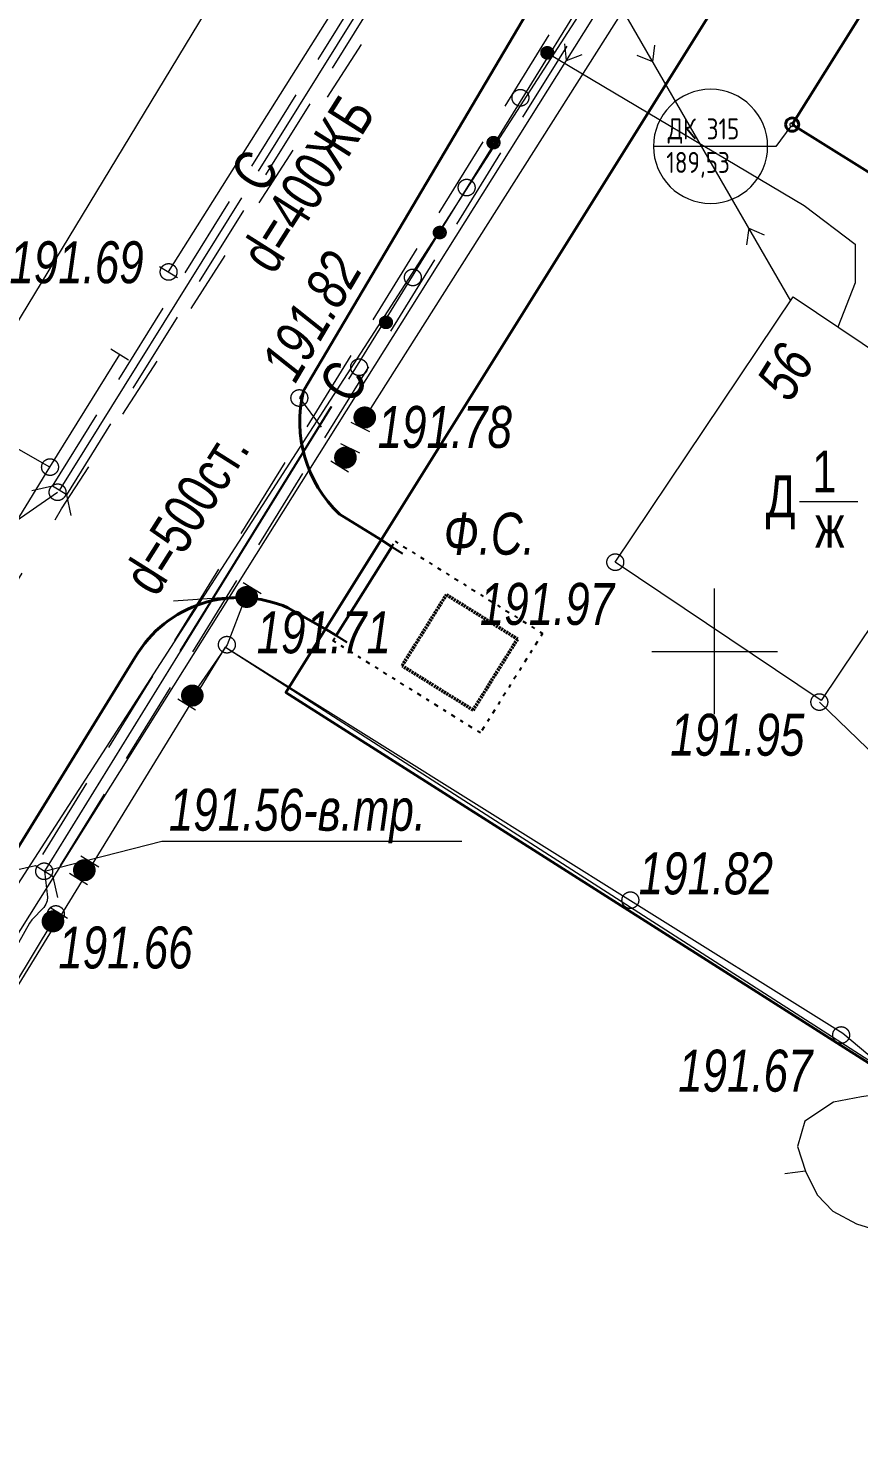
# Model space of a CAD drawing. Header units: millimetres. Extents: x -38151500 to -37084347, y -20520149 to -20417590.
# Drawn here: x -38116381 to -38096558, y -20518777 to -20485120 of the extents above; entities that cross this region are included whole.
import ezdxf
from ezdxf.xclip import XClip

# ---------------------------------------------------------------- set-up
doc = ezdxf.new("R2010")
doc.units = ezdxf.units.MM
doc.header["$MEASUREMENT"] = 0
doc.header["$XCLIPFRAME"] = 0
for name, pattern in [('Wipeout_Contour', [1000, 0, -1000]), ('ГОСТ 2.303 4', [70, 50, -20, 0, 0]), ('ГОСТ 2.303 6', [480, 80, -150, 100, -150]), ('Новофедоровское_снт 28_07$0$l049', [3000, 2000, -1000]), ('Новофедоровское_снт 28_07$0$l189_2', [3000, 1500, -1500])]:
    doc.linetypes.add(name, pattern=pattern)
for name, color, linetype in [('!!! ПОДОСНОВА', 7, 'Continuous'), ('Дренаж', 7, 'Continuous'), ('Дренаж выноски', 7, 'Continuous')]:
    doc.layers.add(name, color=color, linetype=linetype)
for name, color, linetype, lineweight in [('Дренаж выноски_Ном._пера__21', 20, 'Continuous', 15), ('Дренаж_Ном._пера__20', 20, 'Continuous', 40), ('Новый_0-Жирная_Ном._пера__7', 7, 'Continuous', 25), ('Новый_0_Ном._пера__7', 7, 'Continuous', 25), ('Новый_ГП_БК_15.30_Ном._пера__206', 206, 'Continuous', 25), ('Новый_ГП_Граница участка_Ном._пера__1', 1, 'Continuous', 40), ('Новый_ГП_Дороги_проезды_Ном._пера__251', 250, 'Continuous', 40), ('Новый_ГП_Здание сооружение_Ном._пера__22', 22, 'Continuous', 50), ('Чертеж_1_Новофедоровское_снт 28_07$0$tp_Здания_Ном._пера__253', 252, 'Continuous', 18), ('Чертеж_1_Новофедоровское_снт 28_07$0$tp_отметки_новые_Ном._пера__253', 252, 'Continuous', 18), ('Чертеж_1_Новофедоровское_снт 28_07$0$tp_растительность_Ном._пера__253', 252, 'Continuous', 18), ('Чертеж_1_Новофедоровское_снт 28_07$0$tp_трубы под дорогой_Ном._пера__253', 252, 'Continuous', 18), ('Чертеж_1_Новофедоровское_снт 28_07$0$U_ТЕКСТ_БЕЛЫЙ_Ном._пера__253', 252, 'Continuous', 18), ('Чертеж_1_Новый_ГП_Топография_Ном._пера__253', 252, 'Continuous', 18), ('Чертеж_1_Новый_Новофедоровское_снт 28_07$0$SETKA_Ном._пера__253', 252, 'Continuous', 18), ('Чертеж_1_Новый_Новофедоровское_снт 28_07$0$tp_Дороги_Ном._пера__253', 252, 'Continuous', 18), ('Чертеж_1_Новый_Новофедоровское_снт 28_07$0$tp_Здания_Ном._пера__253', 252, 'Continuous', 18), ('Чертеж_1_Новый_Новофедоровское_снт 28_07$0$tp_канавы_Ном._пера__253', 252, 'Continuous', 18), ('Чертеж_1_Новый_Новофедоровское_снт 28_07$0$tp_Контур растит_Ном._пера__253', 252, 'Continuous', 18), ('Чертеж_1_Новый_Новофедоровское_снт 28_07$0$tp_ЛЭП нн_Ном._пера__253', 252, 'Continuous', 18), ('Чертеж_1_Новый_Новофедоровское_снт 28_07$0$tp_Ограждения ДЕР_Ном._пера__253', 252, 'Continuous', 18), ('Чертеж_1_Новый_Новофедоровское_снт 28_07$0$tp_Ограждения мет_Ном._пера__253', 252, 'Continuous', 18), ('Чертеж_1_Новый_Новофедоровское_снт 28_07$0$tp_Ограждения рабица_Ном._пера__253', 252, 'Continuous', 18), ('Чертеж_1_Новый_Новофедоровское_снт 28_07$0$tp_Ограждения_Ном._пера__253', 252, 'Continuous', 18), ('Чертеж_1_Новый_Новофедоровское_снт 28_07$0$tp_Ограждения_Ном._пера__7', 7, 'Continuous', 18), ('Чертеж_1_Новый_Новофедоровское_снт 28_07$0$tp_отметки_новые_Ном._пера__253', 252, 'Continuous', 18), ('Чертеж_1_Новый_Новофедоровское_снт 28_07$0$tp_отметки_новые_Ном._пера__7', 7, 'Continuous', 18), ('Чертеж_1_Новый_Новофедоровское_снт 28_07$0$tp_растительность полоса кустов_Ном._пера__253', 252, 'Continuous', 18), ('Чертеж_1_Новый_Новофедоровское_снт 28_07$0$tp_рельеф_Ном._пера__253', 252, 'Continuous', 18), ('Чертеж_1_Новый_Новофедоровское_снт 28_07$0$tp_трубы под дорогой_Ном._пера__253', 252, 'Continuous', 18), ('Чертеж_1_Новый_Новофедоровское_снт 28_07$0$U_Водосток_Ном._пера__253', 252, 'Continuous', 18), ('Чертеж_1_Новый_Новофедоровское_снт 28_07$0$U_Газопровод_Ном._пера__253', 252, 'Continuous', 18)]:
    doc.layers.add(name, color=color, linetype=linetype, lineweight=lineweight)
doc.styles.add('СГЕНЕРИР_СТИЛЬ_1', font='arial.ttf', dxfattribs={"width": 0.75})
doc.styles.add('СГЕНЕРИР_СТИЛЬ_3', font='arial.ttf', dxfattribs={"width": 0.749999})
doc.styles.add('СГЕНЕРИР_СТИЛЬ_6', font='')
doc.styles.get('СГЕНЕРИР_СТИЛЬ_6').set_extended_font_data('GOST_type_A')
doc.linetypes.add('МЕЖА', pattern='A,0,[6,генпплан 2025_06_18 dima вариант 21.Shx,S=39.68254,R=0,X=0,Y=0],-5480,0', length=5480)
doc.linetypes.add('Новофедоровское_снт 28_07$0$l474_2o', pattern='A,0,[3,генпплан 2025_06_18 dima вариант 21.Shx,S=31.746032,R=0,X=0,Y=0],-5000,0', length=5000)
doc.linetypes.add('Новофедоровское_снт 28_07$0$lm334', pattern='A,0,[4,генпплан 2025_06_18 dima вариант 21.Shx,S=79.365079,R=0,X=0,Y=0],-11000,0', length=11000)
doc.linetypes.add('Новофедоровское_снт 28_07$0$З ДЕРЕВ', pattern='A,0,[2,генпплан 2025_06_18 dima вариант 21.Shx,S=19.84127,R=0,X=0,Y=0.2],-2500,0', length=2500)
doc.linetypes.add('Новофедоровское_снт 28_07$0$ЗАБОР_СЕТКА', pattern='A,0,[1,генпплан 2025_06_18 dima вариант 21.Shx,S=39.68254,R=0,X=0,Y=0],-5000,0', length=5000)
doc.linetypes.add('Новофедоровское_снт 28_07$0$МЕЖА', pattern='A,0,[5,генпплан 2025_06_18 dima вариант 21.Shx,S=46.746032,R=0,X=0,Y=0],-6500,0', length=6500)

# ---------------------------------------------------------------- blocks, each defined once
blk = doc.blocks.new('Чертеж_1_1')
at = {"layer": 'Чертеж_1_Новый_ГП_Топография_Ном._пера__253', "color": 252, "linetype": 'Новофедоровское_снт 28_07$0$МЕЖА', "lineweight": 18, "flags": 128}
for points in [[(-38122200, -20517064), (-38122160, -20517000), (-38111673, -20499900), (-38085503, -20516708), (-38073942, -20500671), (-38064026, -20487867), (-38065780, -20480650), (-38067785, -20473503), (-38073278, -20475465), (-38076133, -20474628), (-38090404, -20465849), (-38080455, -20449640), (-38088064, -20444942), (-38129095, -20512686)], [(-38091230, -20466500), (-38071830, -20478480), (-38069360, -20474480), (-38064920, -20486530), (-38074650, -20500140), (-38073790, -20500700), (-38085150, -20516190), (-38085480, -20516730), (-38085750, -20516560), (-38110230, -20500980), (-38099550, -20483870), (-38101260, -20482750)]]:
    blk.add_lwpolyline(points, close=True, dxfattribs=at)
at = {"layer": 'Чертеж_1_Новый_Новофедоровское_снт 28_07$0$SETKA_Ном._пера__253', "color": 252, "linetype": 'Continuous', "lineweight": 18, "flags": 128}
for points in [[(-38100000, -20501500), (-38100000, -20498500)], [(-38101500, -20500000), (-38098500, -20500000)]]:
    blk.add_lwpolyline(points, dxfattribs=at)
at = {"layer": 'Чертеж_1_Новый_Новофедоровское_снт 28_07$0$tp_Дороги_Ном._пера__253', "color": 252, "linetype": 'Новофедоровское_снт 28_07$0$l189_2', "lineweight": 18, "flags": 128}
for points in [[(-38092830, -20468926), (-38093698, -20469057), (-38094327, -20469610), (-38103091, -20482398), (-38109908, -20493946), (-38108976, -20495191)], [(-38128209, -20517359), (-38127441, -20515878), (-38115583, -20496600), (-38102079, -20475671), (-38102851, -20474585)], [(-38111415, -20498698), (-38113009, -20498807), (-38123681, -20516154), (-38125446, -20518777)]]:
    blk.add_lwpolyline(points, dxfattribs=at)
at = {"layer": 'Чертеж_1_Новый_Новофедоровское_снт 28_07$0$tp_Здания_Ном._пера__253', "color": 252, "linetype": 'Continuous', "lineweight": 18, "flags": 128}
blk.add_lwpolyline([(-38097457, -20501169), (-38102374, -20497871), (-38098127, -20491538), (-38093210, -20494836)], close=True, dxfattribs=at)
blk.add_lwpolyline([(-38097976, -20496417), (-38096579, -20496417)], dxfattribs=at)
at = {"layer": 'Чертеж_1_Новый_Новофедоровское_снт 28_07$0$tp_канавы_Ном._пера__253', "color": 252, "linetype": 'Continuous', "lineweight": 18, "flags": 128}
blk.add_lwpolyline([(-38115996, -20505250), (-38115923, -20505865), (-38115928, -20505955), (-38115960, -20506037), (-38116012, -20506115), (-38116077, -20506190), (-38116224, -20506336), (-38116292, -20506412), (-38116347, -20506491), (-38116761, -20507228), (-38117439, -20508392), (-38118135, -20509548), (-38119561, -20511843), (-38120987, -20514136), (-38121684, -20515288), (-38122361, -20516447), (-38122374, -20516484), (-38122376, -20516524), (-38122352, -20516603), (-38122296, -20516683), (-38122223, -20516741), (-38120362, -20517727)], dxfattribs=at)
at = {"layer": 'Чертеж_1_Новый_Новофедоровское_снт 28_07$0$tp_Контур растит_Ном._пера__253', "color": 252, "linetype": 'Continuous', "lineweight": 18, "flags": 128}
for points in [[(-38103992, -20485708), (-38097861, -20489355), (-38096643, -20490273), (-38096645, -20491197), (-38097058, -20492255)], [(-38097499, -20501211), (-38093844, -20504739)]]:
    blk.add_lwpolyline(points, dxfattribs=at)
at = {"layer": 'Чертеж_1_Новый_Новофедоровское_снт 28_07$0$tp_ЛЭП нн_Ном._пера__253', "color": 252, "linetype": 'Continuous', "lineweight": 18, "flags": 128}
for points in [[(-38124200, -20518699), (-38123089, -20517036), (-38102475, -20484194), (-38077438, -20444066), (-38076229, -20442473)], [(-38102475, -20484194), (-38098186, -20491627)], [(-38103538, -20485888), (-38103573, -20485490)], [(-38101475, -20485926), (-38101426, -20485529)], [(-38103538, -20485888), (-38103164, -20485746)], [(-38101475, -20485926), (-38101844, -20485771)], [(-38099185, -20489895), (-38099235, -20490291)], [(-38099185, -20489895), (-38098817, -20490050)]]:
    blk.add_lwpolyline(points, dxfattribs=at)
at = {"layer": 'Чертеж_1_Новый_Новофедоровское_снт 28_07$0$tp_Ограждения ДЕР_Ном._пера__253', "color": 252, "linetype": 'Новофедоровское_снт 28_07$0$З ДЕРЕВ', "lineweight": 18, "flags": 128}
for points in [[(-38113033, -20490939), (-38106125, -20479973)], [(-38124761, -20510128), (-38115865, -20495599), (-38114197, -20492908)], [(-38111208, -20498742), (-38111635, -20499845), (-38112465, -20501054)]]:
    blk.add_lwpolyline(points, dxfattribs=at)
at = {"layer": 'Чертеж_1_Новый_Новофедоровское_снт 28_07$0$tp_Ограждения мет_Ном._пера__253', "color": 252, "linetype": 'Новофедоровское_снт 28_07$0$l474_2o', "lineweight": 18, "flags": 128}
blk.add_lwpolyline([(-38115865, -20495599), (-38118152, -20494306)], dxfattribs=at)
at = {"layer": 'Чертеж_1_Новый_Новофедоровское_снт 28_07$0$tp_Ограждения рабица_Ном._пера__253', "color": 252, "linetype": 'Новофедоровское_снт 28_07$0$ЗАБОР_СЕТКА', "lineweight": 18, "flags": 128}
for points in [[(-38094884, -20473175), (-38108215, -20494203)], [(-38111673, -20499900), (-38102010, -20505945), (-38096942, -20509117), (-38093802, -20511753), (-38092798, -20511091)], [(-38115790, -20506445), (-38122161, -20517002), (-38119911, -20518316)]]:
    blk.add_lwpolyline(points, dxfattribs=at)
at = {"layer": 'Чертеж_1_Новый_Новофедоровское_снт 28_07$0$tp_Ограждения_Ном._пера__253', "color": 252, "linetype": 'Continuous', "lineweight": 18, "flags": 128}
for points in [[(-38113245, -20490806), (-38112821, -20491072)], [(-38114409, -20492775), (-38113985, -20493041)], [(-38108685, -20494523), (-38108238, -20494747)], [(-38108925, -20495037), (-38108478, -20495261)], [(-38109160, -20495448), (-38108736, -20495714)], [(-38111247, -20498355), (-38110823, -20498621)], [(-38112814, -20501129), (-38112391, -20501395)], [(-38115123, -20504879), (-38114699, -20505145)], [(-38115392, -20505299), (-38114968, -20505565)], [(-38115863, -20506104), (-38115440, -20506370)]]:
    blk.add_lwpolyline(points, dxfattribs=at)
at = {"layer": 'Чертеж_1_Новый_Новофедоровское_снт 28_07$0$tp_Ограждения_Ном._пера__7', "color": 7, "linetype": 'Continuous', "lineweight": 18}
for p, q in [((-38108591, -20494352), (-38108108, -20494352)), ((-38108580, -20494322), (-38108117, -20494322)), ((-38108566, -20494292), (-38108131, -20494292)), ((-38108547, -20494262), (-38108152, -20494262)), ((-38108520, -20494232), (-38108179, -20494232)), ((-38108481, -20494202), (-38108218, -20494202)), ((-38108410, -20494172), (-38108290, -20494172)), ((-38108598, -20494412), (-38108099, -20494412)), ((-38108597, -20494442), (-38108102, -20494442)), ((-38108596, -20494382), (-38108102, -20494382)), ((-38108592, -20494472), (-38108106, -20494472)), ((-38108582, -20494502), (-38108115, -20494502)), ((-38108568, -20494532), (-38108130, -20494532)), ((-38108550, -20494562), (-38108149, -20494562)), ((-38108524, -20494592), (-38108175, -20494592)), ((-38108487, -20494622), (-38108212, -20494622)), ((-38108423, -20494652), (-38108273, -20494652)), ((-38109059, -20495371), (-38108560, -20495371)), ((-38109057, -20495341), (-38108563, -20495341)), ((-38109052, -20495311), (-38108569, -20495311)), ((-38109041, -20495281), (-38108578, -20495281)), ((-38109027, -20495251), (-38108592, -20495251)), ((-38109008, -20495221), (-38108613, -20495221)), ((-38108981, -20495191), (-38108640, -20495191)), ((-38108942, -20495161), (-38108679, -20495161)), ((-38108871, -20495131), (-38108751, -20495131)), ((-38109058, -20495401), (-38108563, -20495401)), ((-38109053, -20495431), (-38108567, -20495431)), ((-38109043, -20495461), (-38108576, -20495461)), ((-38109029, -20495491), (-38108591, -20495491)), ((-38109011, -20495521), (-38108610, -20495521)), ((-38108985, -20495551), (-38108636, -20495551)), ((-38108948, -20495581), (-38108673, -20495581)), ((-38108884, -20495611), (-38108734, -20495611)), ((-38111415, -20498698), (-38110916, -20498698)), ((-38111414, -20498728), (-38110919, -20498728)), ((-38111413, -20498668), (-38110919, -20498668)), ((-38111408, -20498638), (-38110925, -20498638)), ((-38111397, -20498608), (-38110934, -20498608)), ((-38111383, -20498578), (-38110948, -20498578)), ((-38111364, -20498548), (-38110969, -20498548)), ((-38111337, -20498518), (-38110996, -20498518)), ((-38111298, -20498488), (-38111035, -20498488)), ((-38111227, -20498458), (-38111107, -20498458)), ((-38111409, -20498758), (-38110923, -20498758)), ((-38111399, -20498788), (-38110932, -20498788)), ((-38111385, -20498818), (-38110947, -20498818)), ((-38111367, -20498848), (-38110966, -20498848)), ((-38111341, -20498878), (-38110992, -20498878)), ((-38111304, -20498908), (-38111029, -20498908)), ((-38111240, -20498938), (-38111090, -20498938)), ((-38112713, -20501052), (-38112214, -20501052)), ((-38112712, -20501082), (-38112217, -20501082)), ((-38112711, -20501022), (-38112217, -20501022)), ((-38112706, -20500992), (-38112223, -20500992)), ((-38112695, -20500962), (-38112232, -20500962)), ((-38112681, -20500932), (-38112246, -20500932)), ((-38112662, -20500902), (-38112267, -20500902)), ((-38112635, -20500872), (-38112294, -20500872)), ((-38112596, -20500842), (-38112333, -20500842)), ((-38112525, -20500812), (-38112405, -20500812)), ((-38112707, -20501112), (-38112221, -20501112)), ((-38112697, -20501142), (-38112230, -20501142)), ((-38112683, -20501172), (-38112245, -20501172)), ((-38112665, -20501202), (-38112264, -20501202)), ((-38112639, -20501232), (-38112290, -20501232)), ((-38112602, -20501262), (-38112327, -20501262)), ((-38112538, -20501292), (-38112388, -20501292)), ((-38115273, -20505132), (-38114810, -20505132)), ((-38115259, -20505102), (-38114824, -20505102)), ((-38115240, -20505072), (-38114845, -20505072)), ((-38115213, -20505042), (-38114872, -20505042)), ((-38115174, -20505012), (-38114911, -20505012)), ((-38115103, -20504982), (-38114983, -20504982)), ((-38115291, -20505222), (-38114792, -20505222)), ((-38115290, -20505252), (-38114795, -20505252)), ((-38115289, -20505192), (-38114795, -20505192)), ((-38115285, -20505282), (-38114799, -20505282)), ((-38115284, -20505162), (-38114801, -20505162)), ((-38115275, -20505312), (-38114808, -20505312)), ((-38115261, -20505342), (-38114823, -20505342)), ((-38115243, -20505372), (-38114842, -20505372)), ((-38115217, -20505402), (-38114868, -20505402)), ((-38115180, -20505432), (-38114905, -20505432)), ((-38115116, -20505462), (-38114966, -20505462)), ((-38116039, -20506443), (-38115540, -20506443)), ((-38116038, -20506473), (-38115543, -20506473)), ((-38116037, -20506413), (-38115543, -20506413)), ((-38116032, -20506383), (-38115549, -20506383)), ((-38116021, -20506353), (-38115558, -20506353)), ((-38116007, -20506323), (-38115572, -20506323)), ((-38115988, -20506293), (-38115593, -20506293)), ((-38115961, -20506263), (-38115620, -20506263)), ((-38115922, -20506233), (-38115659, -20506233)), ((-38115851, -20506203), (-38115731, -20506203)), ((-38116033, -20506503), (-38115547, -20506503)), ((-38116023, -20506533), (-38115556, -20506533)), ((-38116009, -20506563), (-38115571, -20506563)), ((-38115991, -20506593), (-38115590, -20506593)), ((-38115965, -20506623), (-38115616, -20506623)), ((-38115928, -20506653), (-38115653, -20506653)), ((-38115864, -20506683), (-38115714, -20506683))]:
    blk.add_line(p, q, dxfattribs=at)
for centre in [(-38108349, -20494414), (-38108810, -20495373), (-38111166, -20498700), (-38112464, -20501054), (-38115042, -20505224), (-38115790, -20506445)]:
    blk.add_circle(centre, 250, dxfattribs=at)
at = {"layer": 'Чертеж_1_Новый_Новофедоровское_снт 28_07$0$tp_отметки_новые_Ном._пера__253', "color": 252, "linetype": 'Continuous', "lineweight": 18, "flags": 128}
for points in [[(-38125845, -20498221), (-38118604, -20498221), (-38115680, -20496200)], [(-38106034, -20504540), (-38113194, -20504540), (-38115996, -20505254)]]:
    blk.add_lwpolyline(points, dxfattribs=at)
at = {"layer": 'Чертеж_1_Новый_Новофедоровское_снт 28_07$0$tp_отметки_новые_Ном._пера__7', "color": 7, "linetype": 'Continuous', "lineweight": 18}
for centre in [(-38113030, -20490940), (-38109910, -20493950), (-38108350, -20494410), (-38115860, -20495600), (-38115680, -20496200), (-38102370, -20497870), (-38111640, -20499840), (-38097500, -20501210), (-38116000, -20505250), (-38102010, -20505940), (-38115720, -20506270), (-38096980, -20509160)]:
    blk.add_circle(centre, 200, dxfattribs=at)
at = {"layer": 'Чертеж_1_Новый_Новофедоровское_снт 28_07$0$tp_растительность полоса кустов_Ном._пера__253', "color": 252, "linetype": 'Continuous', "lineweight": 18, "flags": 128}
for points in [[(-38104069, -20485580), (-38104141, -20485701)], [(-38104023, -20485562), (-38104136, -20485750)], [(-38103986, -20485558), (-38104121, -20485783)], [(-38103954, -20485563), (-38104102, -20485810)], [(-38103926, -20485574), (-38104079, -20485830)], [(-38103900, -20485590), (-38104053, -20485845)], [(-38103878, -20485611), (-38104024, -20485854)], [(-38103860, -20485639), (-38103991, -20485858)], [(-38103846, -20485674), (-38103952, -20485852)], [(-38103844, -20485729), (-38103904, -20485829)], [(-38105353, -20487725), (-38105425, -20487846)], [(-38105307, -20487707), (-38105419, -20487895)], [(-38105270, -20487703), (-38105405, -20487929)], [(-38105238, -20487709), (-38105386, -20487955)], [(-38105209, -20487719), (-38105362, -20487975)], [(-38105184, -20487735), (-38105336, -20487990)], [(-38105162, -20487756), (-38105307, -20488000)], [(-38105143, -20487784), (-38105274, -20488003)], [(-38105130, -20487819), (-38105236, -20487998)], [(-38105127, -20487874), (-38105187, -20487974)], [(-38106636, -20489870), (-38106709, -20489991)], [(-38106591, -20489852), (-38106703, -20490040)], [(-38106554, -20489849), (-38106688, -20490074)], [(-38106522, -20489854), (-38106669, -20490101)], [(-38106493, -20489865), (-38106646, -20490120)], [(-38106468, -20489880), (-38106620, -20490135)], [(-38106445, -20489901), (-38106591, -20490145)], [(-38106427, -20489929), (-38106558, -20490148)], [(-38106413, -20489965), (-38106520, -20490143)], [(-38106411, -20490019), (-38106471, -20490120)], [(-38107874, -20491998), (-38107987, -20492185)], [(-38107837, -20491994), (-38107972, -20492219)], [(-38107805, -20491999), (-38107953, -20492246)], [(-38107920, -20492016), (-38107992, -20492137)], [(-38107777, -20492010), (-38107930, -20492266)], [(-38107751, -20492026), (-38107904, -20492281)], [(-38107729, -20492047), (-38107875, -20492290)], [(-38107711, -20492074), (-38107842, -20492294)], [(-38107697, -20492110), (-38107803, -20492288)], [(-38107694, -20492165), (-38107755, -20492265)]]:
    blk.add_lwpolyline(points, dxfattribs=at)
at = {"layer": 'Чертеж_1_Новый_Новофедоровское_снт 28_07$0$tp_растительность полоса кустов_Ном._пера__253', "color": 252, "linetype": 'Continuous', "lineweight": 18}
for centre, radius in [((-38103992, -20485708), 150), ((-38104634, -20486781), 200), ((-38105276, -20487853), 150), ((-38105917, -20488926), 200), ((-38106559, -20489999), 150), ((-38107201, -20491071), 200), ((-38107843, -20492144), 150), ((-38108485, -20493216), 200)]:
    blk.add_circle(centre, radius, dxfattribs=at)
at = {"layer": 'Чертеж_1_Новый_Новофедоровское_снт 28_07$0$tp_рельеф_Ном._пера__253', "color": 252, "linetype": 'Continuous', "lineweight": 18, "flags": 128}
for points in [[(-38093749, -20510399), (-38094249, -20510404), (-38095410, -20510480), (-38096494, -20510632), (-38097160, -20510762), (-38097850, -20511213), (-38098025, -20511819), (-38097831, -20512409), (-38097552, -20512978), (-38097176, -20513365), (-38096617, -20513665), (-38096148, -20513815), (-38095075, -20513909), (-38092943, -20513693), (-38091073, -20513485), (-38089684, -20513308)], [(-38097831, -20512409), (-38098327, -20512474)]]:
    blk.add_lwpolyline(points, dxfattribs=at)
at = {"layer": 'Чертеж_1_Новый_Новофедоровское_снт 28_07$0$tp_трубы под дорогой_Ном._пера__253', "color": 252, "linetype": 'Новофедоровское_снт 28_07$0$l049', "lineweight": 18, "flags": 128}
for points in [[(-38115803, -20496053), (-38105860, -20480083)], [(-38115463, -20496265), (-38105520, -20480295)], [(-38102376, -20482726), (-38116209, -20505119)], [(-38101953, -20482993), (-38115786, -20505386)]]:
    blk.add_lwpolyline(points, dxfattribs=at)
at = {"layer": 'Чертеж_1_Новый_Новофедоровское_снт 28_07$0$tp_трубы под дорогой_Ном._пера__253', "color": 252, "linetype": 'Continuous', "lineweight": 18, "flags": 128}
for points in [[(-38115354, -20496753), (-38115463, -20496265), (-38115803, -20496053), (-38116291, -20496163)], [(-38115677, -20505874), (-38115786, -20505386), (-38116209, -20505119), (-38116697, -20505228)]]:
    blk.add_lwpolyline(points, dxfattribs=at)
at = {"layer": 'Чертеж_1_Новый_Новофедоровское_снт 28_07$0$U_Водосток_Ном._пера__253', "color": 252, "linetype": 'Continuous', "lineweight": 18, "flags": 128}
for points in [[(-38110883, -20488530), (-38105690, -20480189)], [(-38102166, -20482862), (-38108739, -20493502)], [(-38115633, -20496159), (-38111283, -20489173)], [(-38109141, -20494153), (-38115996, -20505250)]]:
    blk.add_lwpolyline(points, dxfattribs=at)
at = {"layer": 'Чертеж_1_Новый_Новофедоровское_снт 28_07$0$U_Газопровод_Ном._пера__253', "color": 252, "linetype": 'Новофедоровское_снт 28_07$0$lm334', "lineweight": 18, "flags": 128}
blk.add_lwpolyline([(-38123518, -20516227), (-38101070, -20481445), (-38080519, -20449601), (-38072402, -20437023), (-38072683, -20437169), (-38070353, -20435962), (-38065122, -20437583)], dxfattribs=at)
at = {"layer": 'Чертеж_1_Новофедоровское_снт 28_07$0$tp_Здания_Ном._пера__253', "color": 252, "linetype": 'Continuous', "lineweight": 18, "insert": (-38098186, -20494089), "char_height": 1000, "attachment_point": 7, "rotation": 58.036, "style": 'СГЕНЕРИР_СТИЛЬ_1'}
blk.add_mtext('\\A1;{\\pql;\\fArial|b0|i1|c204|p0;\\W0.750000;56}', dxfattribs=at)
at = {"layer": 'Чертеж_1_Новофедоровское_снт 28_07$0$tp_Здания_Ном._пера__253', "color": 252, "linetype": 'Continuous', "lineweight": 18, "char_height": 1000, "style": 'СГЕНЕРИР_СТИЛЬ_3'}
for s, insert, attachment_point in [('\\A1;{\\pql;\\fArial|b0|i0|c204|p0;\\W0.749999;1}', (-38097670, -20495705), 4), ('\\A1;{\\pql;\\fArial|b0|i0|c204|p0;\\W0.749999;Д}', (-38098777, -20497088), 7), ('\\A1;{\\pql;\\fArial|b0|i0|c204|p0;\\W0.749999;ж}', (-38097602, -20497020), 4)]:
    blk.add_mtext(s, dxfattribs=dict(at, insert=insert, attachment_point=attachment_point))
at = {"layer": 'Чертеж_1_Новофедоровское_снт 28_07$0$tp_отметки_новые_Ном._пера__253', "color": 252, "linetype": 'Continuous', "lineweight": 18, "char_height": 1000, "attachment_point": 7, "style": 'СГЕНЕРИР_СТИЛЬ_1'}
for s, insert in [('\\A1;{\\pql;\\fArial|b0|i1|c204|p0;\\W0.750000;191.69}', (-38116830, -20491223)), ('\\A1;{\\pql;\\fArial|b0|i1|c204|p0;\\W0.750000;191.78}', (-38108041, -20495155)), ('\\A1;{\\pql;\\fArial|b0|i1|c204|p0;\\W0.750000;191.97}', (-38105602, -20499381)), ('\\A1;{\\pql;\\fArial|b0|i1|c204|p0;\\W0.750000;191.71}', (-38110929, -20500059)), ('\\A1;{\\pql;\\fArial|b0|i1|c204|p0;\\W0.750000;191.95}', (-38101060, -20502504)), ('\\A1;{\\pql;\\fArial|b0|i1|c204|p0;\\W0.750000;191.56-в.тр.}', (-38113025, -20504582)), ('\\A1;{\\pql;\\fArial|b0|i1|c204|p0;\\W0.750000;191.82}', (-38101811, -20505815)), ('\\A1;{\\pql;\\fArial|b0|i1|c204|p0;\\W0.750000;191.66}', (-38115663, -20507584)), ('\\A1;{\\pql;\\fArial|b0|i1|c204|p0;\\W0.750000;191.67}', (-38100869, -20510525))]:
    blk.add_mtext(s, dxfattribs=dict(at, insert=insert))
at = {"layer": 'Чертеж_1_Новофедоровское_снт 28_07$0$tp_отметки_новые_Ном._пера__253', "color": 252, "linetype": 'Continuous', "lineweight": 18, "insert": (-38109996, -20493633), "char_height": 1000, "attachment_point": 7, "rotation": 59.4459, "style": 'СГЕНЕРИР_СТИЛЬ_1'}
blk.add_mtext('\\A1;{\\pql;\\fArial|b0|i1|c204|p0;\\W0.750000;191.82}', dxfattribs=at)
at = {"layer": 'Чертеж_1_Новофедоровское_снт 28_07$0$tp_растительность_Ном._пера__253', "color": 252, "linetype": 'Continuous', "lineweight": 18, "insert": (-38106462, -20497704), "char_height": 1000, "attachment_point": 7, "style": 'СГЕНЕРИР_СТИЛЬ_1'}
blk.add_mtext('\\A1;{\\pql;\\fArial|b0|i1|c204|p0;\\W0.750000;Ф.С.}', dxfattribs=at)
at = {"layer": 'Чертеж_1_Новофедоровское_снт 28_07$0$tp_трубы под дорогой_Ном._пера__253', "color": 252, "linetype": 'Continuous', "lineweight": 18, "char_height": 1000, "attachment_point": 7, "rotation": 57.6886, "style": 'СГЕНЕРИР_СТИЛЬ_3'}
for s, insert in [('\\A1;{\\pql;\\fArial|b0|i0|c204|p0;\\W0.749999;d=400ЖБ}', (-38110514, -20491043)), ('\\A1;{\\pql;\\fArial|b0|i0|c204|p0;\\W0.749999;d=500ст.}', (-38113315, -20498741))]:
    blk.add_mtext(s, dxfattribs=dict(at, insert=insert))
at = {"layer": 'Чертеж_1_Новофедоровское_снт 28_07$0$U_ТЕКСТ_БЕЛЫЙ_Ном._пера__253', "color": 252, "linetype": 'Continuous', "lineweight": 18, "char_height": 1000, "attachment_point": 7, "rotation": 57.6886, "style": 'СГЕНЕРИР_СТИЛЬ_3'}
for insert in [(-38110744, -20489119), (-38108632, -20494149)]:
    blk.add_mtext('\\A1;{\\pql;\\fArial|b0|i0|c204|p0;\\W0.749999;С}', dxfattribs=dict(at, insert=insert))
blk = doc.blocks.new('Колонна_1_1', base_point=(-38098149, -20487422))
at = {"color": 254, "linetype": 'Wipeout_Contour', "lineweight": 0, "ltscale": 1211207436.248625}
blk.add_wipeout([(-38098306, -20487422), (-38098306, -20487422), (-38098298, -20487471), (-38098276, -20487515), (-38098241, -20487549), (-38098197, -20487572), (-38098149, -20487579), (-38098149, -20487579), (-38098149, -20487579), (-38098100, -20487572), (-38098056, -20487549), (-38098021, -20487515), (-38097999, -20487471), (-38097991, -20487422), (-38097991, -20487422), (-38097991, -20487422), (-38097999, -20487373), (-38098021, -20487329), (-38098056, -20487295), (-38098100, -20487272), (-38098149, -20487264), (-38098149, -20487264), (-38098149, -20487264), (-38098197, -20487272), (-38098241, -20487295), (-38098276, -20487329), (-38098298, -20487373)], dxfattribs=at).dxf.layer = 'Дренаж'
at = {"layer": 'Дренаж_Ном._пера__20', "color": 20, "linetype": 'Continuous', "lineweight": 40, "flags": 128}
blk.add_lwpolyline([(-38098306, -20487422, 0.414214), (-38098149, -20487579, 0.414214), (-38097991, -20487422, 0.414214), (-38098149, -20487264, 0.414214)], format="xyb", close=True, dxfattribs=at)
blk = doc.blocks.new('Выноска_3_1', base_point=(-38098149, -20487422))
at = {"layer": 'Дренаж выноски_Ном._пера__21', "color": 20, "linetype": 'Continuous', "lineweight": 15}
for p, q in [((-38098178, -20487462), (-38098536, -20487941)), ((-38098734, -20487941), (-38101458, -20487941)), ((-38098536, -20487941), (-38098734, -20487941))]:
    blk.add_line(p, q, dxfattribs=at)
at = {"layer": 'Дренаж выноски_Ном._пера__21', "color": 20, "linetype": 'Continuous', "lineweight": 15, "flags": 128}
blk.add_lwpolyline([(-38098734, -20487941, 1), (-38101458, -20487941, 1)], format="xyb", close=True, dxfattribs=at)
at = {"layer": 'Дренаж выноски_Ном._пера__21', "color": 20, "linetype": 'Continuous', "lineweight": 15}
blk.add_circle((-38098149, -20487422), 50, dxfattribs=at)
at = {"layer": 'Дренаж выноски_Ном._пера__21', "color": 20, "lineweight": 15, "insert": (-38100096, -20487274), "char_height": 500, "width": 2200, "attachment_point": 2, "line_spacing_factor": 0.961326, "style": 'СГЕНЕРИР_СТИЛЬ_6'}
blk.add_mtext('\\A1;{\\pqc;\\pt0,21000;\\fGOST_type_A|b0|i0|c0|p0;\\W1.000000;ДК 315\\fGOST_type_A|b0|i0|c0|p0;\\W1.000000;\\A1{\\H.66x;\\S^  ;}\\fGOST_type_A|b0|i0|c0|p0;\\W1.000000;\\fGOST_type_A|b0|i0|c0|p0;\\W1.000000;\\A1{\\H.66x;\\S^  ;}\\fGOST_type_A|b0|i0|c0|p0;\\W1.000000; \\fGOST_type_A|b0|i0|c0|p0;\\W1.000000;\\fGOST_type_A|b0|i0|c0|p0;\\W1.000000;\\fGOST_type_A|b0|i0|c0|p0;\\W1.000000;\\fGOST_type_A|b0|i0|c0|p0;\\W1.000000;\\fGOST_type_A|b0|i0|c0|p0;\\W1.000000;189,53 \\fGOST_type_A|b0|i0|c0|p0;\\W1.000000;\\A1{\\H.66x;\\S^  ;}\\fGOST_type_A|b0|i0|c0|p0;\\W1.000000;\\fGOST_type_A|b0|i0|c0|p0;\\W1.000000;\\A1{\\H.66x;\\S^  ;}\\fGOST_type_A|b0|i0|c0|p0;\\W1.000000;\\fGOST_type_A|b0|i0|c0|p0;\\W1.000000;\\fGOST_type_A|b0|i0|c0|p0;\\W1.000000;\\fGOST_type_A|b0|i0|c0|p0;\\W1.000000;\\fGOST_type_A|b0|i0|c0|p0;\\W1.000000;\\fGOST_type_A|b0|i0|c0|p0;\\W1.000000;\\fGOST_type_A|b0|i0|c0|p0;\\W1.000000;\\fGOST_type_A|b0|i0|c0|p0;\\W1.000000;\\fGOST_type_A|b0|i0|c0|p0;\\W1.000000;\\fGOST_type_A|b0|i0|c0|p0;\\W1.000000;\\fGOST_type_A|b0|i0|c0|p0;\\W1.000000;\\fGOST_type_A|b0|i0|c0|p0;\\W1.000000;\\fGOST_type_A|b0|i0|c0|p0;\\W1.000000;\\fGOST_type_A|b0|i0|c0|p0;\\W1.000000;\\fGOST_type_A|b0|i0|c0|p0;\\W1.000000;\\fGOST_type_A|b0|i0|c0|p0;\\W1.000000;\\fGOST_type_A|b0|i0|c0|p0;\\W1.000000;\\fGOST_type_A|b0|i0|c0|p0;\\W1.000000;\\fGOST_type_A|b0|i0|c0|p0;\\W1.000000;\\fGOST_type_A|b0|i0|c0|p0;\\W1.000000;\\fGOST_type_A|b0|i0|c0|p0;\\W1.000000;\\fGOST_type_A|b0|i0|c0|p0;\\W1.000000;\\fGOST_type_A|b0|i0|c0|p0;\\W1.000000;\\fGOST_type_A|b0|i0|c0|p0;\\W1.000000;\\fGOST_type_A|b0|i0|c0|p0;\\W1.000000;\\fGOST_type_A|b0|i0|c0|p0;\\W1.000000;\\fGOST_type_A|b0|i0|c0|p0;\\W1.000000;\\fGOST_type_A|b0|i0|c0|p0;\\W1.000000;\\fGOST_type_A|b0|i0|c0|p0;\\W1.000000;\\fGOST_type_A|b0|i0|c0|p0;\\W1.000000;\\fGOST_type_A|b0|i0|c0|p0;\\W1.000000;\\fGOST_type_A|b0|i0|c0|p0;\\W1.000000;\\fGOST_type_A|b0|i0|c0|p0;\\W1.000000;\\fGOST_type_A|b0|i0|c0|p0;\\W1.000000;\\fGOST_type_A|b0|i0|c0|p0;\\W1.000000;}', dxfattribs=at)

msp = doc.modelspace()

# ---------------------------------------------------------------- linework, layer by layer
at = {"layer": 'Новый_0-Жирная_Ном._пера__7', "color": 7, "linetype": 'Continuous', "lineweight": 25}
msp.add_line((-38112747, -20499990), (-38109141, -20494153), dxfattribs=at)
at = {"layer": 'Новый_0_Ном._пера__7', "color": 7, "linetype": 'Continuous', "lineweight": 25}
for p, q in [((-38107703, -20497500), (-38107450, -20497659)), ((-38109028, -20499620), (-38108773, -20499779))]:
    msp.add_line(p, q, dxfattribs=at)
at = {"layer": 'Новый_ГП_БК_15.30_Ном._пера__206', "color": 206, "linetype": 'ГОСТ 2.303 6', "lineweight": 25}
msp.add_lwpolyline([(-38107624, -20497372), (-38104106, -20499571), (-38105590, -20501946), (-38109107, -20499747)], close=True, dxfattribs=at)
at = {"layer": 'Новый_ГП_Здание сооружение_Ном._пера__22', "color": 22, "linetype": 'ГОСТ 2.303 4', "lineweight": 50}
msp.add_lwpolyline([(-38107459, -20500343), (-38106400, -20498646), (-38104704, -20499704), (-38105762, -20501401)], close=True, dxfattribs=at)

# ---------------------------------------------------------------- block references
at = {"layer": '!!! ПОДОСНОВА', "color": 252, "linetype": 'Continuous', "lineweight": 40}
ref = msp.add_blockref('Чертеж_1_1', (0, 0), dxfattribs=at)
XClip(ref).set_block_clipping_path([(-38156773.930035077, -20418838.4532491304), (-38156773.930035077, -20510095.8116091713), (-38134193.3603857011, -20510095.8116091713), (-38128800.2227013633, -20521215.6831232607), (-38043434.3590716273, -20521215.6831232607), (-38043434.3590716273, -20418721.7424019799)])

# ---------------------------------------------------------------- next in the draw order: block references
at = {"layer": 'Дренаж', "color": 20, "lineweight": 40}
msp.add_blockref('Колонна_1_1', (-38098149, -20487422), dxfattribs=at)

# ---------------------------------------------------------------- next in the draw order: linework, layer by layer
at = {"layer": 'Дренаж_Ном._пера__20', "color": 20, "linetype": 'Continuous', "lineweight": 40}
for p, q in [((-38087948, -20471097), (-38098149, -20487422)), ((-38098149, -20487422), (-38077880, -20500087))]:
    msp.add_line(p, q, dxfattribs=at)
at = {"layer": 'Новый_ГП_Граница участка_Ном._пера__1', "color": 1, "linetype": 'МЕЖА', "lineweight": 40}
msp.add_lwpolyline([(-38091230, -20466500), (-38071830, -20478480), (-38069360, -20474480), (-38064920, -20486530), (-38074650, -20500140), (-38073790, -20500700), (-38085150, -20516190), (-38085480, -20516730), (-38085750, -20516560), (-38110230, -20500980), (-38099550, -20483870), (-38101260, -20482750)], close=True, dxfattribs=at)
at = {"layer": 'Новый_ГП_Дороги_проезды_Ном._пера__251', "color": 250, "linetype": 'Continuous', "lineweight": 40}
msp.add_lwpolyline([(-38096347, -20474791), (-38096450, -20474726, 0.372191), (-38097939, -20474881), (-38103063, -20482356), (-38109809, -20493778, 0.271746), (-38108953, -20496722), (-38107955, -20497336), (-38107704, -20497500), (-38109028, -20499620), (-38109197, -20499514), (-38110182, -20498960, 0.380242), (-38113828, -20500139), (-38123668, -20516132)], format="xyb", dxfattribs=at)

# ---------------------------------------------------------------- next in the draw order: block references
at = {"layer": 'Дренаж выноски', "color": 20, "linetype": 'Continuous', "lineweight": 15}
msp.add_blockref('Выноска_3_1', (-38098149, -20487422), dxfattribs=at)

doc.saveas('drawing.dxf')
